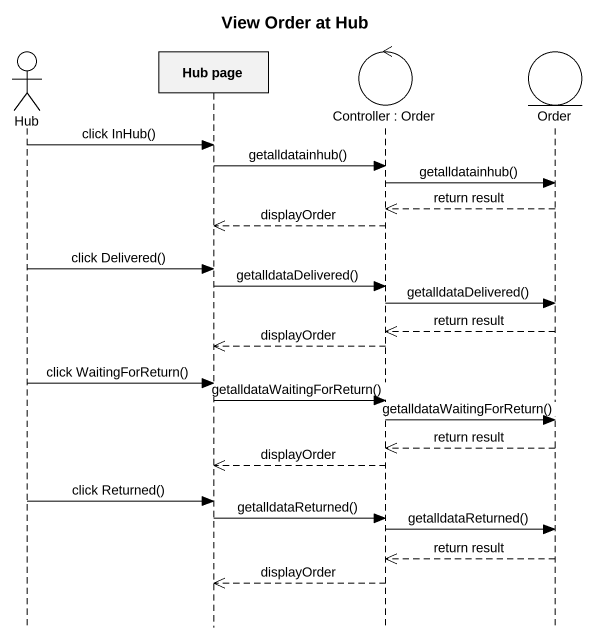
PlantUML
@startuml
title View Order at Hub
hide footbox
actor Hub
participant "Hub page" as Hub_page
control "Controller : Order" as Controller_Order
entity Order

Hub -> Hub_page : click InHub()
Hub_page -> Controller_Order : getalldatainhub()
Controller_Order -> Order : getalldatainhub()
Order -->> Controller_Order : return result
Controller_Order -->> Hub_page : displayOrder
Hub -> Hub_page : click Delivered()
Hub_page -> Controller_Order : getalldataDelivered()
Controller_Order -> Order : getalldataDelivered()
Order -->> Controller_Order : return result
Controller_Order -->> Hub_page : displayOrder
Hub -> Hub_page : click WaitingForReturn()
Hub_page -> Controller_Order : getalldataWaitingForReturn()
Controller_Order -> Order : getalldataWaitingForReturn()
Order -->> Controller_Order : return result
Controller_Order -->> Hub_page : displayOrder
Hub -> Hub_page : click Returned()
Hub_page -> Controller_Order : getalldataReturned()
Controller_Order -> Order : getalldataReturned()
Order -->> Controller_Order : return result
Controller_Order -->> Hub_page : displayOrder
@enduml
